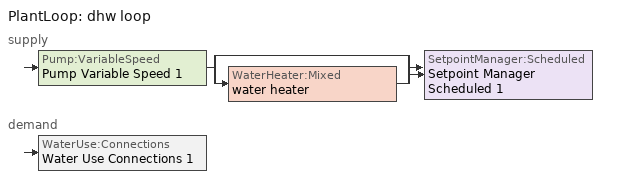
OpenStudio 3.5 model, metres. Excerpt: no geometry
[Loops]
PlantLoop 'dhw loop'
 supply: Pump:VariableSpeed 'Pump Variable Speed 1' > split
  | bypass
  | WaterHeater:Mixed 'water heater'
  join > SetpointManager:Scheduled 'Setpoint Manager Scheduled 1'
 demand: WaterUse:Connections 'Water Use Connections 1'
[EnergyManagementSystem:Sensor] Output Variable or Output Meter Index Key=water heater
Name | Output Variable or Output Meter
water_heater_off_cycle_parasitic | Water Heater Off Cycle Parasitic Electricity Rate
water_heater_on_cycle_parasitic | Water Heater On Cycle Parasitic Electricity Rate
water_heater_energy | Water Heater Electricity Rate
[ElectricEquipment:Definition] Design Level Calculation Method=EquipmentLevel
Name | Design Level {W} | Fraction Latent | Fraction Radiant | Fraction Lost
dishwasher | 42.2411 | 0.3 | 0.18 | 0.4
clothes washer | 8.99204 | 0.03 | 0.162 | 0.7
[WaterUse:Equipment:Definition]
Name | Peak Flow Rate {m3/s} | Target Temperature Schedule
dishwasher | 1.67534e-07
clothes washer | 3.1997e-08
dhw distribution waste | 1.62396e-06 | mixed water temperature schedule
dhw fixtures | 4.98488e-06 | mixed water temperature schedule
[WaterUse:Connections]
Water Use Connections 1: Drain Water Heat Exchanger Type=None; Drain Water Heat Exchanger Destination=Plant; Water Use Equipment Name 1=dhw fixtures; Water Use Equipment Name 2=dhw distribution waste; Water Use Equipment Name 3=clothes washer; Water Use Equipment Name 4=dishwasher
[WaterHeater:Sizing]
water heater: Design Mode=PeakDraw; Time Storage Can Meet Peak Draw {hr}=0.538503; Time for Tank Recovery {hr}=0; Nominal Tank Volume for Autosizing Plant Connections {m3}=1
[WaterHeater:Mixed]
water heater: Tank Volume {m3}=0.136275; Setpoint Temperature Schedule=WH Setpoint Temp; Deadband Temperature Difference {deltaC}=2; Maximum Temperature Limit {C}=99; Heater Control Type=Cycle; Heater Maximum Capacity {W}=5500.06; Heater Minimum Capacity {W}=0; Heater Fuel Type=Electricity; Heater Thermal Efficiency=1; Off Cycle Parasitic Fuel Consumption Rate {W}=0; Off Cycle Parasitic Fuel Type=Electricity; Off Cycle Parasitic Heat Fraction to Tank=0; On Cycle Parasitic Fuel Consumption Rate {W}=0; On Cycle Parasitic Fuel Type=Electricity; On Cycle Parasitic Heat Fraction to Tank=0; Ambient Temperature Indicator=ThermalZone; Ambient Temperature Thermal Zone=living space; Off Cycle Loss Coefficient to Ambient Temperature {W/K}=1.00712; Off Cycle Loss Fraction to Thermal Zone=1; On Cycle Loss Coefficient to Ambient Temperature {W/K}=1.00712; On Cycle Loss Fraction to Thermal Zone=1; Use Side Effectiveness=1; Source Side Effectiveness=1; Use Side Design Flow Rate {m3/s}=autosize; Source Side Design Flow Rate {m3/s}=autosize; Indirect Water Heating Recovery Time {hr}=1.5; Source Side Flow Control Mode=IndirectHeatPrimarySetpoint
[SetpointManager:Scheduled]
Setpoint Manager Scheduled 1: Control Variable=Temperature; Schedule=dhw temp
[Pump:VariableSpeed]
Pump Variable Speed 1: Rated Flow Rate {m3/s}=0.01; Rated Pump Head {Pa}=1; Rated Power Consumption {W}=0; Motor Efficiency=1; Fraction of Motor Inefficiencies to Fluid Stream=0; Coefficient 1 of the Part Load Performance Curve=0; Coefficient 2 of the Part Load Performance Curve=1; Coefficient 3 of the Part Load Performance Curve=0; Coefficient 4 of the Part Load Performance Curve=0; Pump Control Type=Intermittent; Skin Loss Radiative Fraction=0.5; Design Power Sizing Method=PowerPerFlowPerPressure; Design Electric Power per Unit Flow Rate {W/(m3/s)}=348701.1; Design Shaft Power per Unit Flow Rate per Unit Head {W-s/m3-Pa}=1.28205; Design Minimum Flow Rate Fraction=0
[Sizing:Plant]
dhw loop: Loop Type=Heating; Design Loop Exit Temperature {C}=52.6667; Loop Design Temperature Difference {deltaC}=5.55556; Sizing Option=NonCoincident; Zone Timesteps in Averaging Window=1; Coincident Sizing Factor Mode=None
[PlantLoop]
dhw loop: Glycol Concentration=0; Maximum Loop Flow Rate {m3/s}=0.01; Plant Loop Volume {m3}=0.003; Load Distribution Scheme=Optimal
[Sizing:Zone] Zone Cooling Design Supply Air Temperature Input Method=SupplyAirTemperature; Zone Cooling Design Supply Air Temperature {C}=14; Zone Cooling Design Supply Air Temperature Difference {deltaC}=11.11; Zone Heating Design Supply Air Temperature Input Method=SupplyAirTemperature; Zone Heating Design Supply Air Temperature {C}=40; Zone Heating Design Supply Air Temperature Difference {deltaC}=11.11; Zone Cooling Design Supply Air Humidity Ratio {kg-H2O/kg-air}=0.0085; Zone Heating Design Supply Air Humidity Ratio {kg-H2O/kg-air}=0.008; Cooling Design Air Flow Method=DesignDay; Heating Design Air Flow Method=DesignDay; Account for Dedicated Outdoor Air System=No; Dedicated Outdoor Air System Control Strategy=NeutralSupplyAir; Dedicated Outdoor Air Low Setpoint Temperature for Design {C}=autosize; Dedicated Outdoor Air High Setpoint Temperature for Design {C}=autosize; Zone Load Sizing Method=Sensible Load Only No Latent Load; Zone Latent Cooling Design Supply Air Humidity Ratio Input Method=HumidityRatioDifference; Zone Cooling Design Supply Air Humidity Ratio Difference {kgWater/kgDryAir}=0.005; Zone Latent Heating Design Supply Air Humidity Ratio Input Method=HumidityRatioDifference; Zone Humidification Design Supply Air Humidity Ratio Difference {kgWater/kgDryAir}=0.005
crawlspace - unvented; attic - vented; living space
[Schedule:Day]
dhw fixtures allday1: 1, 0, 0.137931, 2, 0, 0.0689655, 3, 0, 0.045977, 4, 0, 0.0574713, 5, 0, 0.114943, 6, 0, 0.390805, 7, 0, 0.896552, 8, 0, 1, 9, 0, 0.91954, 10, 0, 0.770115, 11, 0, 0.643678, 12, 0, 0.54023, 13, 0, 0.45977, 14, 0, 0.402299, 15, 0, 0.37931, 16, 0, 0.356322, 17, 0, 0.448276, 18, 0, 0.586207, 20, 0, 0.689655, 21, 0, 0.632184, 22, 0, 0.551724, 23, 0, 0.436782, 24, 0, 0.298851
Schedule Day 12; Schedule Day 9; Schedule Day 7: 24, 0, 0
dishwasher allday12; dishwasher allday1: 1, 0, 0.135135, 2, 0, 0.0630631, 3, 0, 0.045045, 5, 0, 0.027027, 6, 0, 0.0900901, 7, 0, 0.18018, 8, 0, 0.279279, 9, 0, 0.522523, 10, 0, 0.585586, 11, 0, 0.504505, 12, 0, 0.432432, 13, 0, 0.369369, 14, 0, 0.414414, 15, 0, 0.324324, 17, 0, 0.342342, 18, 0, 0.441441, 19, 0, 0.783784, 20, 0, 1, 21, 0, 0.810811, 22, 0, 0.603604, 23, 0, 0.396396, 24, 0, 0.279279
dishwasher allday10: 1, 0, 0.133657, 2, 0, 0.0623732, 3, 0, 0.0445523, 5, 0, 0.0267314, 6, 0, 0.0891046, 7, 0, 0.178209, 8, 0, 0.276224, 9, 0, 0.516807, 10, 0, 0.57918, 11, 0, 0.498986, 12, 0, 0.427702, 13, 0, 0.365329, 14, 0, 0.409881, 15, 0, 0.320777, 17, 0, 0.338597, 18, 0, 0.436613, 19, 0, 0.77521, 20, 0, 0.989061, 21, 0, 0.801941, 22, 0, 0.597001, 23, 0, 0.39206, 24, 0, 0.276224
dishwasher allday9; dishwasher allday6: 1, 0, 0.109636, 2, 0, 0.0511633, 3, 0, 0.0365452, 5, 0, 0.0219271, 6, 0, 0.0730904, 7, 0, 0.146181, 8, 0, 0.22658, 9, 0, 0.423924, 10, 0, 0.475088, 11, 0, 0.409306, 12, 0, 0.350834, 13, 0, 0.299671, 14, 0, 0.336216, 15, 0, 0.263125, 17, 0, 0.277744, 18, 0, 0.358143, 19, 0, 0.635887, 20, 0, 0.811304, 21, 0, 0.657814, 22, 0, 0.489706, 23, 0, 0.321598, 24, 0, 0.22658
dishwasher allday7: 1, 0, 0.110375, 2, 0, 0.0515082, 3, 0, 0.0367916, 5, 0, 0.0220749, 6, 0, 0.0735832, 7, 0, 0.147166, 8, 0, 0.228108, 9, 0, 0.426782, 10, 0, 0.478291, 11, 0, 0.412066, 12, 0, 0.353199, 13, 0, 0.301691, 14, 0, 0.338483, 15, 0, 0.264899, 17, 0, 0.279616, 18, 0, 0.360557, 19, 0, 0.640173, 20, 0, 0.816773, 21, 0, 0.662248, 22, 0, 0.493007, 23, 0, 0.323766, 24, 0, 0.228108
dishwasher allday5; dishwasher allday3: 1, 0, 0.122077, 2, 0, 0.0569695, 3, 0, 0.0406925, 5, 0, 0.0244155, 6, 0, 0.0813849, 7, 0, 0.16277, 8, 0, 0.252293, 9, 0, 0.472033, 10, 0, 0.529002, 11, 0, 0.455756, 12, 0, 0.390648, 13, 0, 0.333678, 14, 0, 0.374371, 15, 0, 0.292986, 17, 0, 0.309263, 18, 0, 0.398786, 19, 0, 0.708049, 20, 0, 0.903373, 21, 0, 0.732464, 22, 0, 0.545279, 23, 0, 0.358094, 24, 0, 0.252293
dishwasher allday4: 1, 0, 0.121585, 2, 0, 0.0567395, 3, 0, 0.0405282, 5, 0, 0.0243169, 6, 0, 0.0810564, 7, 0, 0.162113, 8, 0, 0.251275, 9, 0, 0.470127, 10, 0, 0.526867, 11, 0, 0.453916, 12, 0, 0.389071, 13, 0, 0.332331, 14, 0, 0.37286, 15, 0, 0.291803, 17, 0, 0.308014, 18, 0, 0.397177, 19, 0, 0.705191, 20, 0, 0.899727, 21, 0, 0.729508, 22, 0, 0.543078, 23, 0, 0.356648, 24, 0, 0.251275
clothes washer allday12; clothes washer allday1: 1, 0, 0.103525, 2, 0, 0.0805193, 4, 0, 0.046011, 5, 0, 0.0805193, 6, 0, 0.12653, 7, 0, 0.253061, 8, 0, 0.563635, 9, 0, 0.839701, 10, 0, 0.989237, 11, 0, 0.966231, 12, 0, 0.862707, 13, 0, 0.770684, 14, 0, 0.690165, 15, 0, 0.563635, 16, 0, 0.598143, 17, 0, 0.575138, 21, 0, 0.563635, 22, 0, 0.540629, 23, 0, 0.368088, 24, 0, 0.195547
clothes washer allday11: 1, 0, 0.0982001, 2, 0, 0.0763778, 4, 0, 0.0436445, 5, 0, 0.0763778, 6, 0, 0.120022, 7, 0, 0.240045, 8, 0, 0.534645, 9, 0, 0.796512, 10, 0, 0.938356, 11, 0, 0.916534, 12, 0, 0.818334, 13, 0, 0.731045, 14, 0, 0.654667, 15, 0, 0.534645, 16, 0, 0.567378, 17, 0, 0.545556, 21, 0, 0.534645, 22, 0, 0.512823, 23, 0, 0.349156, 24, 0, 0.185489
clothes washer allday10: 1, 0, 0.0987121, 2, 0, 0.076776, 4, 0, 0.043872, 5, 0, 0.076776, 6, 0, 0.120648, 7, 0, 0.241296, 8, 0, 0.537432, 9, 0, 0.800664, 10, 0, 0.943249, 11, 0, 0.921313, 12, 0, 0.8226, 13, 0, 0.734856, 14, 0, 0.65808, 15, 0, 0.537432, 16, 0, 0.570336, 17, 0, 0.5484, 21, 0, 0.537432, 22, 0, 0.515496, 23, 0, 0.350976, 24, 0, 0.186456
clothes washer allday9; clothes washer allday6: 1, 0, 0.101989, 2, 0, 0.0793246, 4, 0, 0.0453284, 5, 0, 0.0793246, 6, 0, 0.124653, 7, 0, 0.249306, 8, 0, 0.555272, 9, 0, 0.827243, 10, 0, 0.97456, 11, 0, 0.951896, 12, 0, 0.849907, 13, 0, 0.75925, 14, 0, 0.679925, 15, 0, 0.555272, 16, 0, 0.589269, 17, 0, 0.566604, 21, 0, 0.555272, 22, 0, 0.532608, 23, 0, 0.362627, 24, 0, 0.192646
clothes washer allday7: 1, 0, 0.102296, 2, 0, 0.0795636, 4, 0, 0.0454649, 5, 0, 0.0795636, 6, 0, 0.125028, 7, 0, 0.250057, 8, 0, 0.556945, 9, 0, 0.829734, 10, 0, 0.977495, 11, 0, 0.954763, 12, 0, 0.852467, 13, 0, 0.761537, 14, 0, 0.681973, 15, 0, 0.556945, 16, 0, 0.591044, 17, 0, 0.568311, 21, 0, 0.556945, 22, 0, 0.534212, 23, 0, 0.363719, 24, 0, 0.193226
clothes washer allday5; clothes washer allday3: 1, 0, 0.104651, 2, 0, 0.0813953, 4, 0, 0.0465116, 5, 0, 0.0813953, 6, 0, 0.127907, 7, 0, 0.255814, 8, 0, 0.569767, 9, 0, 0.848837, 10, 0, 1, 11, 0, 0.976744, 12, 0, 0.872093, 13, 0, 0.77907, 14, 0, 0.697674, 15, 0, 0.569767, 16, 0, 0.604651, 17, 0, 0.581395, 21, 0, 0.569767, 22, 0, 0.546512, 23, 0, 0.372093, 24, 0, 0.197674
clothes washer allday4: 1, 0, 0.104446, 2, 0, 0.0812361, 4, 0, 0.0464206, 5, 0, 0.0812361, 6, 0, 0.127657, 7, 0, 0.255313, 8, 0, 0.568652, 9, 0, 0.847176, 10, 0, 0.998043, 11, 0, 0.974833, 12, 0, 0.870386, 13, 0, 0.777545, 14, 0, 0.696309, 15, 0, 0.568652, 16, 0, 0.603468, 17, 0, 0.580258, 21, 0, 0.568652, 22, 0, 0.545442, 23, 0, 0.371365, 24, 0, 0.197288
clothes washer allday2: 1, 0, 0.102603, 2, 0, 0.0798025, 4, 0, 0.0456014, 5, 0, 0.0798025, 6, 0, 0.125404, 7, 0, 0.250808, 8, 0, 0.558617, 9, 0, 0.832226, 10, 0, 0.980431, 11, 0, 0.95763, 12, 0, 0.855027, 13, 0, 0.763824, 14, 0, 0.684021, 15, 0, 0.558617, 16, 0, 0.592818, 17, 0, 0.570018, 21, 0, 0.558617, 22, 0, 0.535817, 23, 0, 0.364811, 24, 0, 0.193806
[Schedule:Rule] Apply Sunday=Yes; Apply Monday=Yes; Apply Tuesday=Yes; Apply Wednesday=Yes; Apply Thursday=Yes; Apply Friday=Yes; Apply Saturday=Yes; Date Specification Type=DateRange; Start Day=1
Name | Schedule Ruleset | Rule Order | Day Schedule | Start Month | End Month | End Day
dhw fixtures allday ruleset1 | dhw fixtures | 0 | dhw fixtures allday1 | 1 | 12 | 31
dishwasher allday ruleset12 | dishwasher | 0 | dishwasher allday12 | 12 | 12 | 31
dishwasher allday ruleset10 | dishwasher | 1 | dishwasher allday10 | 10 | 11 | 30
dishwasher allday ruleset9 | dishwasher | 2 | dishwasher allday9 | 9 | 9 | 30
dishwasher allday ruleset7 | dishwasher | 3 | dishwasher allday7 | 7 | 8 | 31
dishwasher allday ruleset6 | dishwasher | 4 | dishwasher allday6 | 6 | 6 | 30
dishwasher allday ruleset5 | dishwasher | 5 | dishwasher allday5 | 5 | 5 | 31
dishwasher allday ruleset4 | dishwasher | 6 | dishwasher allday4 | 4 | 4 | 30
dishwasher allday ruleset3 | dishwasher | 7 | dishwasher allday3 | 3 | 3 | 31
clothes washer allday ruleset12 | clothes washer | 0 | clothes washer allday12 | 12 | 12 | 31
clothes washer allday ruleset11 | clothes washer | 1 | clothes washer allday11 | 11 | 11 | 30
clothes washer allday ruleset10 | clothes washer | 2 | clothes washer allday10 | 10 | 10 | 31
clothes washer allday ruleset9 | clothes washer | 3 | clothes washer allday9 | 9 | 9 | 30
clothes washer allday ruleset7 | clothes washer | 4 | clothes washer allday7 | 7 | 8 | 31
clothes washer allday ruleset6 | clothes washer | 5 | clothes washer allday6 | 6 | 6 | 30
clothes washer allday ruleset5 | clothes washer | 6 | clothes washer allday5 | 5 | 5 | 31
clothes washer allday ruleset4 | clothes washer | 7 | clothes washer allday4 | 4 | 4 | 30
clothes washer allday ruleset3 | clothes washer | 8 | clothes washer allday3 | 3 | 3 | 31
clothes washer allday ruleset2 | clothes washer | 9 | clothes washer allday2 | 2 | 2 | 28
clothes washer allday ruleset1 | clothes washer | 10 | clothes washer allday1 | 1 | 1 | 31
dishwasher allday ruleset1 | dishwasher | 8 | dishwasher allday1 | 1 | 2 | 28
[Schedule:Ruleset]
Name | Default Day Schedule
dhw fixtures | Schedule Day 12
dishwasher | Schedule Day 9
clothes washer | Schedule Day 7
[Schedule:Constant]
Name | Value
mixed water temperature schedule | 40.5556
WH Setpoint Temp; dhw temp | 52.6667
